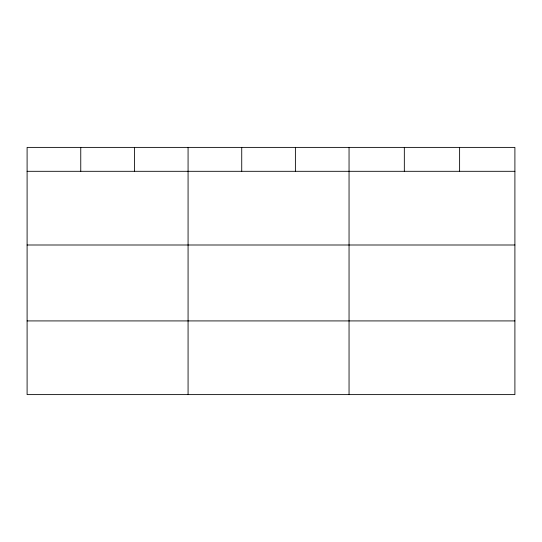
<?xml version="1.0" encoding="UTF-8"?>
<svg xmlns="http://www.w3.org/2000/svg" width="542" height="542" viewBox="0 0 542 542"><rect width="100%" height="100%" fill="white"/><g stroke="black" fill="none" stroke-linecap="round" stroke-linejoin="round"><path stroke-width="0.81" d="M514.9 244.998L514.9 147.39L27.1 147.39L27.1 394.61L514.9 394.61L514.9 244.998L27.1 244.998M27.1 171.306L514.9 171.306M27.1 320.918L514.9 320.918M459.616 147.39L459.616 171.306M404.332 147.39L404.332 171.306M349.048 147.39L349.048 394.61M295.39 147.39L295.39 171.306M241.732 147.39L241.732 171.306M188.074 147.39L188.074 394.61M134.416 147.39L134.416 171.306M80.758 147.39L80.758 171.306"/></g></svg>
